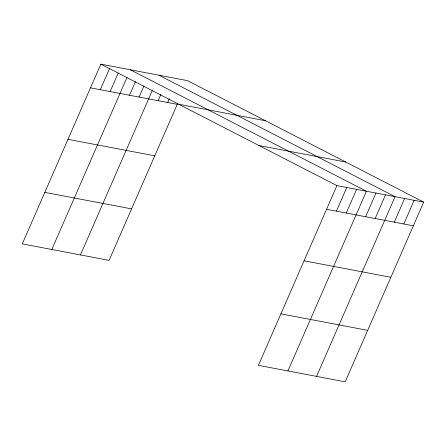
<?xml version="1.0" encoding="UTF-8"?>
<svg xmlns="http://www.w3.org/2000/svg" width="446" height="446" viewBox="0 0 446 446"><rect width="100%" height="100%" fill="white"/><g stroke="black" fill="none" stroke-linecap="round" stroke-linejoin="round"><path stroke-width="0.67" d="M423.7 202.127L336.925 185.631L258.407 365.341L345.187 381.837L423.7 202.127L187.593 80.659L100.813 64.163L22.3 243.873L109.075 260.369L177.792 103.082M100.305 89.702L109.56 68.522M110.145 91.569L118.307 72.882M51.803 249.481L127.054 77.247M129.524 95.254L135.512 81.551M139.068 97.066L143.969 85.855M80.442 254.922L152.426 90.164M158.157 100.696L160.878 94.468M167.707 102.513L169.335 98.772M336.418 211.17L346.759 187.504M346.252 213.037L356.594 189.372M287.915 370.949L366.428 191.239L130.316 69.771M365.631 216.723L375.972 193.057M375.175 218.54L385.517 194.869M316.548 376.396L395.061 196.686L158.954 75.212M394.27 222.169L404.611 198.498M403.814 223.981L414.156 200.315M178.729 104.247L265.509 120.743M90.471 87.829L177.252 104.325M259.009 145.547L345.784 162.043M67.976 139.325L154.751 155.821M326.583 209.302L413.358 225.799M44.795 192.377L131.576 208.873M304.083 260.793L390.863 277.289M280.908 313.85L367.682 330.347M100.813 64.163L336.925 185.631"/></g></svg>
